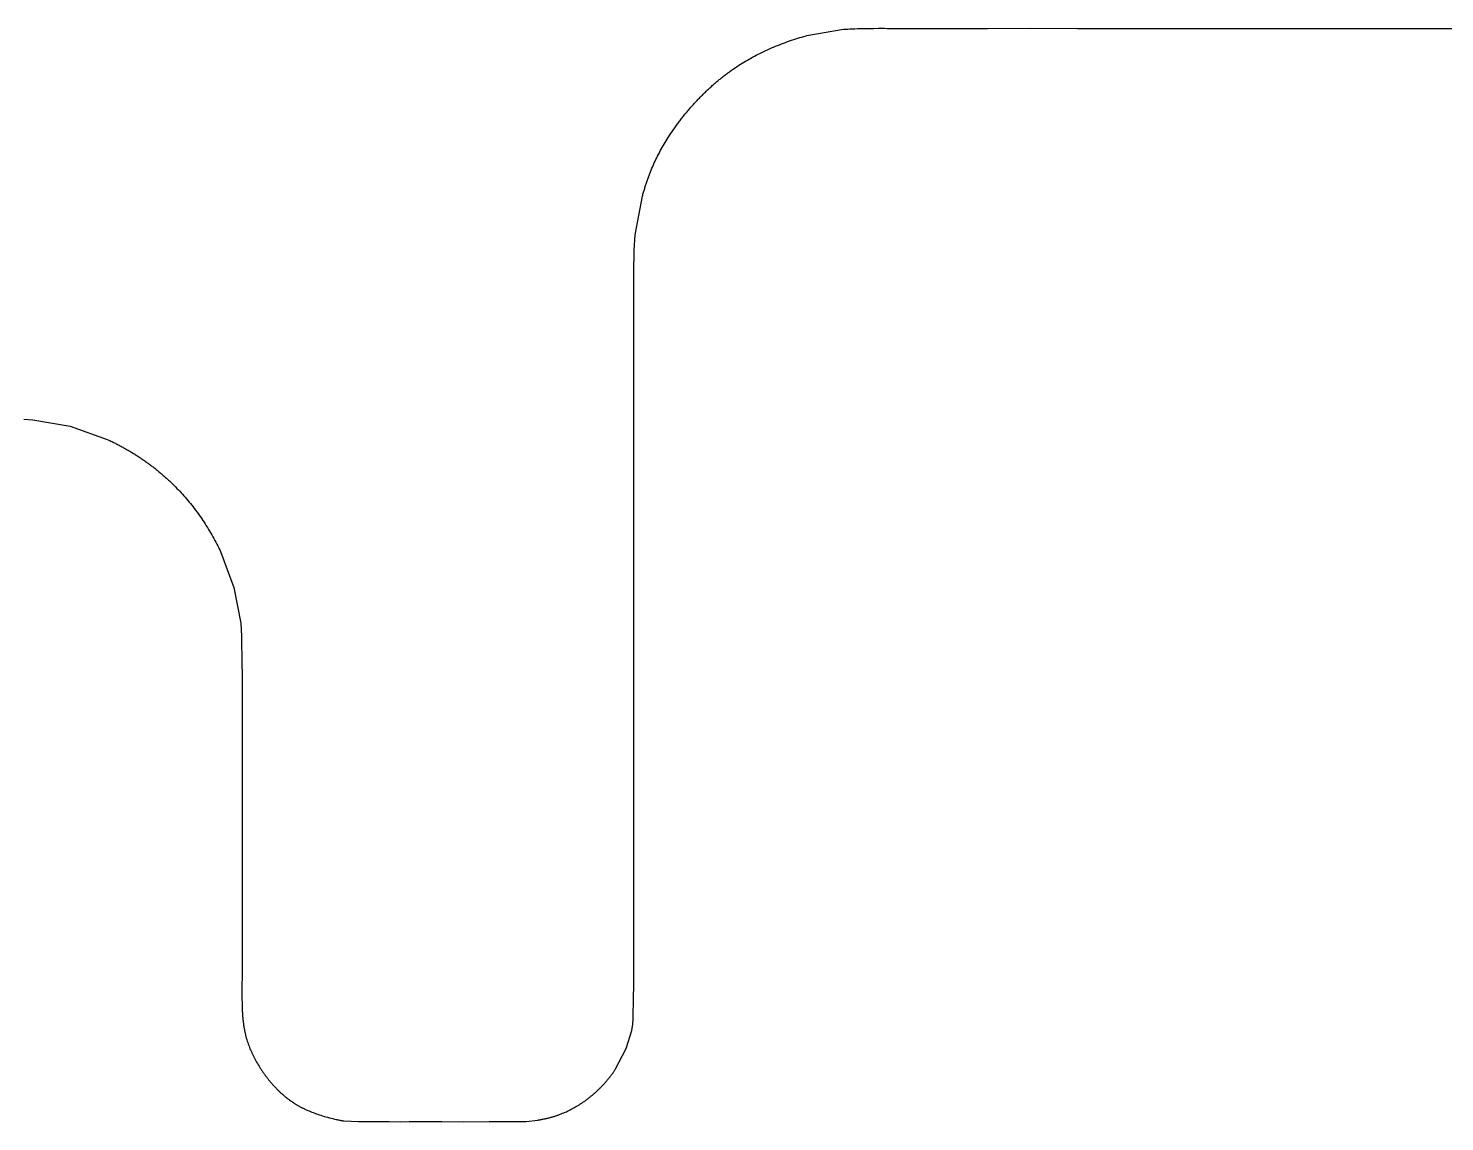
# Model space of a CAD drawing. Header units: millimetres. Extents: x -9 to 276, y -90 to 14.
# Drawn here: x 257.47 to 263.62, y -90.19 to -85.45 of the extents above; entities that cross this region are included whole.
import ezdxf

# ---------------------------------------------------------------- set-up
doc = ezdxf.new("R2010")
doc.units = ezdxf.units.MM
doc.layers.add('BLACK', color=7, linetype='CONTINUOUS')

msp = doc.modelspace()

# ---------------------------------------------------------------- linework, layer by layer
at = {"layer": 'BLACK', "linetype": 'Continuous'}
for p, q in [((260.821487, -85.490247), (260.830417, -85.487609)), ((260.830417, -85.487609), (260.839338, -85.485057)), ((260.839338, -85.485057), (260.848243, -85.482591)), ((260.848243, -85.482591), (260.851941, -85.481592)), ((260.851941, -85.481592), (261.010988, -85.454205)), ((261.010988, -85.454205), (261.019813, -85.453567)), ((261.019813, -85.453567), (261.029057, -85.452977)), ((261.029057, -85.452977), (261.03876, -85.452438)), ((261.03876, -85.452438), (261.04897, -85.45195)), ((261.04897, -85.45195), (261.059746, -85.451513)), ((261.059746, -85.451513), (261.071164, -85.451129)), ((261.071164, -85.451129), (261.083321, -85.450799)), ((261.083321, -85.450799), (261.096353, -85.450523)), ((261.096353, -85.450523), (261.110451, -85.450303)), ((261.110451, -85.450303), (261.125905, -85.450138)), ((261.125905, -85.450138), (261.143208, -85.45003)), ((261.143208, -85.45003), (261.163316, -85.449978)), ((261.163316, -85.449978), (261.188727, -85.449982)), ((261.188727, -85.449982), (261.200709, -85.449996)), ((261.200709, -85.449996), (261.20395, -85.45)), ((261.20395, -85.45), (261.292527, -85.45007)), ((261.292527, -85.45007), (261.399903, -85.450082)), ((261.399903, -85.450082), (261.545078, -85.450035)), ((261.545078, -85.450035), (261.63549, -85.45)), ((261.63549, -85.45), (261.822482, -85.449975)), ((261.822482, -85.449975), (262.026832, -85.449994)), ((262.026832, -85.449994), (262.06955, -85.45)), ((262.06955, -85.45), (262.61936, -85.450038)), ((262.61936, -85.450038), (263.433293, -85.450016)), ((263.433293, -85.450016), (263.805788, -85.45)), ((260.656651, -85.554558), (260.664871, -85.550594)), ((260.664871, -85.550594), (260.673159, -85.546685)), ((260.673159, -85.546685), (260.681513, -85.542833)), ((260.681513, -85.542833), (260.68993, -85.53904)), ((260.68993, -85.53904), (260.698408, -85.535306)), ((260.698408, -85.535306), (260.706944, -85.531634)), ((260.706944, -85.531634), (260.715535, -85.528025)), ((260.715535, -85.528025), (260.724177, -85.524481)), ((260.724177, -85.524481), (260.732867, -85.521004)), ((260.732867, -85.521004), (260.7416, -85.517595)), ((260.7416, -85.517595), (260.750375, -85.514255)), ((260.750375, -85.514255), (260.759185, -85.510987)), ((260.759185, -85.510987), (260.768027, -85.507792)), ((260.768027, -85.507792), (260.776897, -85.504671)), ((260.776897, -85.504671), (260.785789, -85.501627)), ((260.785789, -85.501627), (260.7947, -85.498661)), ((260.7947, -85.498661), (260.803623, -85.495775)), ((260.803623, -85.495775), (260.812554, -85.49297)), ((260.812554, -85.49297), (260.821487, -85.490247)), ((260.549809, -85.615095), (260.556889, -85.610498)), ((260.556889, -85.610498), (260.564058, -85.605938)), ((260.564058, -85.605938), (260.571316, -85.601417)), ((260.571316, -85.601417), (260.57866, -85.596935)), ((260.57866, -85.596935), (260.586091, -85.592494)), ((260.586091, -85.592494), (260.593608, -85.588094)), ((260.593608, -85.588094), (260.601208, -85.583738)), ((260.601208, -85.583738), (260.608892, -85.579426)), ((260.608892, -85.579426), (260.616657, -85.57516)), ((260.616657, -85.57516), (260.624502, -85.57094)), ((260.624502, -85.57094), (260.632426, -85.566769)), ((260.632426, -85.566769), (260.640427, -85.562647)), ((260.640427, -85.562647), (260.648502, -85.558577)), ((260.648502, -85.558577), (260.656651, -85.554558)), ((260.468246, -85.675502), (260.471628, -85.67271)), ((260.471628, -85.67271), (260.475023, -85.669933)), ((260.475023, -85.669933), (260.478414, -85.667186)), ((260.478414, -85.667186), (260.481817, -85.664454)), ((260.481817, -85.664454), (260.485215, -85.661753)), ((260.485215, -85.661753), (260.488626, -85.659066)), ((260.488626, -85.659066), (260.492032, -85.656409)), ((260.492032, -85.656409), (260.49545, -85.653768)), ((260.49545, -85.653768), (260.498863, -85.651157)), ((260.498863, -85.651157), (260.502288, -85.648562)), ((260.502288, -85.648562), (260.505707, -85.645996)), ((260.505707, -85.645996), (260.509138, -85.643446)), ((260.509138, -85.643446), (260.512563, -85.640926)), ((260.512563, -85.640926), (260.516001, -85.638422)), ((260.516001, -85.638422), (260.519431, -85.635947)), ((260.519431, -85.635947), (260.522874, -85.633489)), ((260.522874, -85.633489), (260.52631, -85.63106)), ((260.52631, -85.63106), (260.529757, -85.628647)), ((260.529757, -85.628647), (260.535918, -85.624397)), ((260.535918, -85.624397), (260.542818, -85.619728)), ((260.542818, -85.619728), (260.549809, -85.615095)), ((260.401647, -85.736044), (260.404912, -85.732817)), ((260.404912, -85.732817), (260.408192, -85.729603)), ((260.408192, -85.729603), (260.411471, -85.726418)), ((260.411471, -85.726418), (260.414766, -85.723245)), ((260.414766, -85.723245), (260.418059, -85.720103)), ((260.418059, -85.720103), (260.421368, -85.716973)), ((260.421368, -85.716973), (260.424675, -85.713873)), ((260.424675, -85.713873), (260.427996, -85.710786)), ((260.427996, -85.710786), (260.431315, -85.707729)), ((260.431315, -85.707729), (260.434649, -85.704685)), ((260.434649, -85.704685), (260.437981, -85.701672)), ((260.437981, -85.701672), (260.441326, -85.698672)), ((260.441326, -85.698672), (260.444669, -85.695702)), ((260.444669, -85.695702), (260.448026, -85.692747)), ((260.448026, -85.692747), (260.451379, -85.689821)), ((260.451379, -85.689821), (260.454746, -85.686909)), ((260.454746, -85.686909), (260.45811, -85.684028)), ((260.45811, -85.684028), (260.461487, -85.681161)), ((260.461487, -85.681161), (260.46486, -85.678324)), ((260.46486, -85.678324), (260.468246, -85.675502)), ((260.344322, -85.797587), (260.347417, -85.794013)), ((260.347417, -85.794013), (260.350531, -85.790448)), ((260.350531, -85.790448), (260.353649, -85.78691)), ((260.353649, -85.78691), (260.356784, -85.783381)), ((260.356784, -85.783381), (260.359923, -85.779879)), ((260.359923, -85.779879), (260.36308, -85.776387)), ((260.36308, -85.776387), (260.366239, -85.772922)), ((260.366239, -85.772922), (260.369416, -85.769467)), ((260.369416, -85.769467), (260.372595, -85.76604)), ((260.372595, -85.76604), (260.375791, -85.762624)), ((260.375791, -85.762624), (260.378989, -85.759236)), ((260.378989, -85.759236), (260.382204, -85.755859)), ((260.382204, -85.755859), (260.385419, -85.75251)), ((260.385419, -85.75251), (260.388652, -85.749173)), ((260.388652, -85.749173), (260.391884, -85.745864)), ((260.391884, -85.745864), (260.395133, -85.742568)), ((260.395133, -85.742568), (260.398382, -85.7393)), ((260.398382, -85.7393), (260.401647, -85.736044)), ((260.293609, -85.860858), (260.29648, -85.857019)), ((260.29648, -85.857019), (260.299362, -85.853199)), ((260.299362, -85.853199), (260.302264, -85.849386)), ((260.302264, -85.849386), (260.305175, -85.845593)), ((260.305175, -85.845593), (260.308108, -85.841806)), ((260.308108, -85.841806), (260.311049, -85.838041)), ((260.311049, -85.838041), (260.31401, -85.834282)), ((260.31401, -85.834282), (260.316979, -85.830546)), ((260.316979, -85.830546), (260.319968, -85.826817)), ((260.319968, -85.826817), (260.322965, -85.823111)), ((260.322965, -85.823111), (260.325981, -85.819412)), ((260.325981, -85.819412), (260.329003, -85.815738)), ((260.329003, -85.815738), (260.332045, -85.812071)), ((260.332045, -85.812071), (260.335093, -85.808429)), ((260.335093, -85.808429), (260.33816, -85.804795)), ((260.33816, -85.804795), (260.341232, -85.801187)), ((260.341232, -85.801187), (260.344322, -85.797587)), ((260.250588, -85.922978), (260.2554, -85.915533)), ((260.2554, -85.915533), (260.260325, -85.90806)), ((260.260325, -85.90806), (260.265367, -85.900555)), ((260.265367, -85.900555), (260.27053, -85.893012)), ((260.27053, -85.893012), (260.27582, -85.885426)), ((260.27582, -85.885426), (260.28124, -85.877792)), ((260.28124, -85.877792), (260.285103, -85.872433)), ((260.285103, -85.872433), (260.28792, -85.868565)), ((260.28792, -85.868565), (260.290759, -85.864702)), ((260.290759, -85.864702), (260.293609, -85.860858)), ((260.215728, -85.982088), (260.21976, -85.974705)), ((260.21976, -85.974705), (260.223879, -85.967328)), ((260.223879, -85.967328), (260.228089, -85.959954)), ((260.228089, -85.959954), (260.232391, -85.952578)), ((260.232391, -85.952578), (260.23679, -85.945196)), ((260.23679, -85.945196), (260.241286, -85.937805)), ((260.241286, -85.937805), (260.245884, -85.930401)), ((260.245884, -85.930401), (260.250588, -85.922978)), ((260.183038, -86.049388), (260.186372, -86.041793)), ((260.186372, -86.041793), (260.189776, -86.034236)), ((260.189776, -86.034236), (260.193253, -86.026712)), ((260.193253, -86.026712), (260.196804, -86.019218)), ((260.196804, -86.019218), (260.200431, -86.011752)), ((260.200431, -86.011752), (260.204134, -86.004309)), ((260.204134, -86.004309), (260.207917, -85.996886)), ((260.207917, -85.996886), (260.211781, -85.98948)), ((260.211781, -85.98948), (260.215728, -85.982088)), ((260.160177, -86.107848), (260.161588, -86.103853)), ((260.161588, -86.103853), (260.163015, -86.099873)), ((260.163015, -86.099873), (260.164458, -86.09591)), ((260.164458, -86.09591), (260.165917, -86.09196)), ((260.165917, -86.09196), (260.167391, -86.088026)), ((260.167391, -86.088026), (260.168882, -86.084105)), ((260.168882, -86.084105), (260.170388, -86.080199)), ((260.170388, -86.080199), (260.17345, -86.072424)), ((260.17345, -86.072424), (260.176579, -86.0647)), ((260.176579, -86.0647), (260.179774, -86.057022)), ((260.179774, -86.057022), (260.183038, -86.049388)), ((260.140827, -86.169946), (260.142013, -86.165665)), ((260.142013, -86.165665), (260.143214, -86.161405)), ((260.143214, -86.161405), (260.144429, -86.157168)), ((260.144429, -86.157168), (260.145659, -86.15295)), ((260.145659, -86.15295), (260.146904, -86.148756)), ((260.146904, -86.148756), (260.148164, -86.144579)), ((260.148164, -86.144579), (260.149438, -86.140425)), ((260.149438, -86.140425), (260.150728, -86.136288)), ((260.150728, -86.136288), (260.152032, -86.132172)), ((260.152032, -86.132172), (260.153351, -86.128073)), ((260.153351, -86.128073), (260.154686, -86.123994)), ((260.154686, -86.123994), (260.156036, -86.119932)), ((260.156036, -86.119932), (260.157401, -86.115887)), ((260.157401, -86.115887), (260.158781, -86.111859)), ((260.158781, -86.111859), (260.160177, -86.107848)), ((260.106757, -86.346565), (260.138498, -86.178577)), ((260.138498, -86.178577), (260.139655, -86.174251)), ((260.139655, -86.174251), (260.140827, -86.169946)), ((260.103108, -86.412516), (260.106757, -86.346565)), ((260.101535, -86.51238), (260.103108, -86.412516)), ((260.101455, -86.536257), (260.10148, -86.524578)), ((260.10148, -86.524578), (260.101535, -86.51238)), ((260.101455, -86.556792), (260.101455, -86.536257)), ((260.101456, -86.559129), (260.101455, -86.556792)), ((260.101455, -86.715307), (260.101457, -86.595036)), ((260.101459, -86.58518), (260.101456, -86.559129)), ((260.101457, -86.595036), (260.101459, -86.58518)), ((260.101456, -86.741799), (260.101455, -86.715307)), ((260.101456, -86.850371), (260.101456, -86.741799)), ((260.101456, -86.958969), (260.101456, -86.850371)), ((260.101456, -87.033171), (260.101456, -86.958969)), ((260.101456, -87.13917), (260.101456, -87.033171)), ((257.453798, -87.145083), (257.49342, -87.147943)), ((257.49342, -87.147943), (257.655731, -87.176541)), ((260.101452, -87.344788), (260.101456, -87.13917)), ((257.655731, -87.176541), (257.815106, -87.233285)), ((257.815106, -87.233285), (257.823184, -87.236984)), ((257.823184, -87.236984), (257.827217, -87.238864)), ((257.827217, -87.238864), (257.831245, -87.240763)), ((257.831245, -87.240763), (257.835269, -87.242683)), ((257.835269, -87.242683), (257.839288, -87.244623)), ((257.839288, -87.244623), (257.843303, -87.246582)), ((257.843303, -87.246582), (257.847312, -87.248561)), ((257.847312, -87.248561), (257.851315, -87.25056)), ((257.851315, -87.25056), (257.855313, -87.252578)), ((257.855313, -87.252578), (257.859304, -87.254616)), ((257.859304, -87.254616), (257.86329, -87.256673)), ((257.86329, -87.256673), (257.867268, -87.258748)), ((257.867268, -87.258748), (257.87124, -87.260843)), ((257.87124, -87.260843), (257.875205, -87.262957)), ((257.875205, -87.262957), (257.879163, -87.26509)), ((257.879163, -87.26509), (257.883112, -87.267241)), ((257.883112, -87.267241), (257.887055, -87.269411)), ((257.887055, -87.269411), (257.890988, -87.271599)), ((257.890988, -87.271599), (257.894915, -87.273806)), ((257.894915, -87.273806), (257.898831, -87.27603)), ((257.898831, -87.27603), (257.90274, -87.278273)), ((257.90274, -87.278273), (257.906639, -87.280533)), ((257.906639, -87.280533), (257.91053, -87.282812)), ((257.91053, -87.282812), (257.91441, -87.285108)), ((257.91441, -87.285108), (257.918282, -87.287422)), ((257.918282, -87.287422), (257.922142, -87.289752)), ((257.922142, -87.289752), (257.925994, -87.292101)), ((257.925994, -87.292101), (257.929833, -87.294466)), ((257.929833, -87.294466), (257.933664, -87.296848)), ((257.933664, -87.296848), (257.937482, -87.299247)), ((257.937482, -87.299247), (257.941291, -87.301663)), ((257.941291, -87.301663), (257.945087, -87.304095)), ((257.945087, -87.304095), (257.948873, -87.306544)), ((257.948873, -87.306544), (257.952645, -87.309008)), ((257.952645, -87.309008), (257.956408, -87.31149)), ((257.956408, -87.31149), (257.960156, -87.313987)), ((257.960156, -87.313987), (257.963894, -87.3165)), ((257.963894, -87.3165), (257.967617, -87.319028)), ((257.967617, -87.319028), (257.97133, -87.321573)), ((257.97133, -87.321573), (257.975027, -87.324132)), ((257.975027, -87.324132), (257.978714, -87.326707)), ((257.978714, -87.326707), (257.982385, -87.329296)), ((257.982385, -87.329296), (257.986045, -87.331902)), ((257.986045, -87.331902), (257.989688, -87.334521)), ((257.989688, -87.334521), (257.993321, -87.337156)), ((257.993321, -87.337156), (257.996936, -87.339804)), ((257.996936, -87.339804), (258.00054, -87.342468)), ((258.00054, -87.342468), (258.004126, -87.345144)), ((258.004126, -87.345144), (258.007701, -87.347837)), ((258.007701, -87.347837), (258.011258, -87.350541)), ((258.011258, -87.350541), (258.014804, -87.353261)), ((258.014804, -87.353261), (258.01833, -87.355993)), ((258.01833, -87.355993), (258.021845, -87.35874)), ((258.021845, -87.35874), (258.025341, -87.361498)), ((258.025341, -87.361498), (258.028825, -87.364272)), ((258.028825, -87.364272), (258.032289, -87.367056)), ((258.032289, -87.367056), (258.035741, -87.369857)), ((258.035741, -87.369857), (258.039173, -87.372666)), ((258.039173, -87.372666), (258.042593, -87.375492)), ((258.042593, -87.375492), (258.045992, -87.378326)), ((258.045992, -87.378326), (258.049379, -87.381177)), ((258.049379, -87.381177), (258.052745, -87.384035)), ((258.052745, -87.384035), (258.056098, -87.38691)), ((258.056098, -87.38691), (258.05943, -87.389793)), ((258.05943, -87.389793), (258.062749, -87.392691)), ((258.062749, -87.392691), (258.066047, -87.395596)), ((260.101436, -87.730467), (260.101452, -87.344788)), ((258.066047, -87.395596), (258.069332, -87.398517)), ((258.069332, -87.398517), (258.072595, -87.401446)), ((258.072595, -87.401446), (258.075844, -87.404389)), ((258.075844, -87.404389), (258.079072, -87.40734)), ((258.079072, -87.40734), (258.082285, -87.410305)), ((258.082285, -87.410305), (258.085477, -87.413277)), ((258.085477, -87.413277), (258.088655, -87.416263)), ((258.088655, -87.416263), (258.09181, -87.419256)), ((258.09181, -87.419256), (258.094952, -87.422264)), ((258.094952, -87.422264), (258.09807, -87.425277)), ((258.09807, -87.425277), (258.101175, -87.428304)), ((258.101175, -87.428304), (258.106562, -87.433625)), ((258.106562, -87.433625), (258.112645, -87.439738)), ((258.112645, -87.439738), (258.118695, -87.445932)), ((258.118695, -87.445932), (258.124712, -87.452206)), ((258.124712, -87.452206), (258.130693, -87.458558)), ((258.130693, -87.458558), (258.136639, -87.464989)), ((258.136639, -87.464989), (258.142548, -87.471497)), ((258.142548, -87.471497), (258.148418, -87.478082)), ((258.148418, -87.478082), (258.154249, -87.484743)), ((258.154249, -87.484743), (258.160039, -87.491478)), ((258.160039, -87.491478), (258.165787, -87.498286)), ((258.165787, -87.498286), (258.171492, -87.505167)), ((258.171492, -87.505167), (258.177152, -87.512119)), ((258.177152, -87.512119), (258.182765, -87.51914)), ((258.182765, -87.51914), (258.188332, -87.52623)), ((258.188332, -87.52623), (258.193849, -87.533388)), ((258.193849, -87.533388), (258.199316, -87.540611)), ((258.199316, -87.540611), (258.204732, -87.547898)), ((258.204732, -87.547898), (258.210095, -87.555247)), ((258.210095, -87.555247), (258.215403, -87.562657)), ((258.215403, -87.562657), (258.220655, -87.570126)), ((258.220655, -87.570126), (258.22585, -87.577653)), ((258.22585, -87.577653), (258.230986, -87.585235)), ((258.230986, -87.585235), (258.236062, -87.59287)), ((258.236062, -87.59287), (258.241076, -87.600556)), ((258.241076, -87.600556), (258.246027, -87.608291)), ((258.246027, -87.608291), (258.250913, -87.616074)), ((258.250913, -87.616074), (258.255733, -87.623901)), ((258.255733, -87.623901), (258.260485, -87.63177)), ((258.260485, -87.63177), (258.265168, -87.63968)), ((258.265168, -87.63968), (258.269781, -87.647627)), ((258.269781, -87.647627), (258.274322, -87.655609)), ((258.274322, -87.655609), (258.278789, -87.663624)), ((258.278789, -87.663624), (258.283181, -87.671668)), ((258.283181, -87.671668), (258.287498, -87.67974)), ((258.287498, -87.67974), (258.291737, -87.687835)), ((258.291737, -87.687835), (258.295897, -87.695953)), ((258.295897, -87.695953), (258.299977, -87.704089)), ((258.299977, -87.704089), (258.301987, -87.708164)), ((258.301987, -87.708164), (258.303976, -87.712241)), ((258.303976, -87.712241), (258.307646, -87.719888)), ((258.307646, -87.719888), (258.365709, -87.876264)), ((260.101366, -88.399635), (260.101436, -87.730467)), ((258.365709, -87.876264), (258.39523, -88.031379)), ((258.39523, -88.031379), (258.398112, -88.087144)), ((258.398112, -88.087144), (258.399019, -88.125654)), ((258.399019, -88.125654), (258.399273, -88.136512)), ((258.399273, -88.136512), (258.39933, -88.138947)), ((258.39933, -88.138947), (258.39979, -88.15885)), ((258.39979, -88.15885), (258.400176, -88.17743)), ((258.400176, -88.17743), (258.400343, -88.186834)), ((258.400343, -88.186834), (258.400494, -88.196642)), ((258.400494, -88.196642), (258.400628, -88.207096)), ((258.400628, -88.207096), (258.400746, -88.218442)), ((258.400746, -88.218442), (258.400918, -88.241113)), ((258.400918, -88.241113), (258.401064, -88.270891)), ((258.401064, -88.270891), (258.401176, -88.31047)), ((258.401176, -88.31047), (258.401252, -88.364779)), ((258.401252, -88.364779), (258.401292, -88.445679)), ((260.101246, -88.932542), (260.101366, -88.399635)), ((258.401292, -88.445679), (258.4013, -88.499768)), ((258.4013, -88.499768), (258.401311, -88.564441)), ((258.401311, -88.564441), (258.401354, -88.696884)), ((258.401354, -88.696884), (258.401402, -88.844508)), ((258.401402, -88.844508), (258.401433, -89.051634)), ((260.101135, -89.195525), (260.101246, -88.932542)), ((258.401433, -89.051634), (258.40145, -89.190639)), ((258.40145, -89.190639), (258.401453, -89.211319)), ((258.401453, -89.211319), (258.401465, -89.300479)), ((260.101076, -89.329189), (260.101135, -89.195525)), ((258.401465, -89.300479), (258.401459, -89.388477)), ((260.101063, -89.363697), (260.101076, -89.329189)), ((258.401455, -89.405333), (258.401448, -89.442263)), ((258.401459, -89.388477), (258.401455, -89.405333)), ((260.101024, -89.452477), (260.101063, -89.363697)), ((258.401448, -89.442263), (258.40146, -89.474046)), ((258.40146, -89.474046), (258.401481, -89.490188)), ((260.100955, -89.534108), (260.101024, -89.452477)), ((258.401347, -89.543814), (258.401132, -89.563887)), ((258.40146, -89.528332), (258.401347, -89.543814)), ((258.401491, -89.519361), (258.40146, -89.528332)), ((258.401481, -89.490188), (258.401501, -89.510236)), ((258.401501, -89.510236), (258.401491, -89.519361)), ((260.100856, -89.589576), (260.100955, -89.534108)), ((258.400681, -89.603698), (258.400595, -89.614006)), ((258.400785, -89.593434), (258.400681, -89.603698)), ((258.401021, -89.573118), (258.400785, -89.593434)), ((258.401132, -89.563887), (258.401021, -89.573118)), ((260.100153, -89.669122), (260.100856, -89.589576)), ((258.400535, -89.624339), (258.400506, -89.634677)), ((258.400506, -89.634677), (258.400515, -89.645)), ((258.400515, -89.645), (258.400568, -89.655287)), ((258.400595, -89.614006), (258.400535, -89.624339)), ((258.400568, -89.655287), (258.400673, -89.66552)), ((258.400673, -89.66552), (258.400835, -89.675679)), ((260.099963, -89.675762), (260.100153, -89.669122)), ((258.400835, -89.675679), (258.401062, -89.685743)), ((258.401062, -89.685743), (258.401359, -89.695693)), ((258.401359, -89.695693), (258.401536, -89.700619)), ((258.401536, -89.700619), (258.401734, -89.705509)), ((258.401734, -89.705509), (258.401952, -89.710361)), ((258.401952, -89.710361), (258.402192, -89.715172)), ((258.402192, -89.715172), (258.402455, -89.719939)), ((258.402455, -89.719939), (258.402741, -89.724661)), ((258.402741, -89.724661), (258.403052, -89.729334)), ((258.403052, -89.729334), (258.403387, -89.733956)), ((260.09822, -89.736496), (260.098348, -89.730193)), ((260.098348, -89.730193), (260.098429, -89.723578)), ((260.098429, -89.723578), (260.098494, -89.718231)), ((260.098494, -89.718231), (260.098631, -89.71165)), ((260.098631, -89.71165), (260.098851, -89.704577)), ((260.098851, -89.704577), (260.09919, -89.695872)), ((260.09919, -89.695872), (260.0993, -89.693227)), ((260.0993, -89.693227), (260.099751, -89.681925)), ((260.099751, -89.681925), (260.099963, -89.675762)), ((258.403387, -89.733956), (258.403681, -89.737702)), ((258.403681, -89.737702), (258.403992, -89.741413)), ((258.403992, -89.741413), (258.404317, -89.745038)), ((258.404317, -89.745038), (258.404658, -89.748631)), ((258.404658, -89.748631), (258.405013, -89.752146)), ((258.405013, -89.752146), (258.405384, -89.755631)), ((258.405384, -89.755631), (258.405769, -89.759045)), ((258.405769, -89.759045), (258.40617, -89.762431)), ((258.40617, -89.762431), (258.406584, -89.765754)), ((258.406584, -89.765754), (258.407015, -89.76905)), ((258.407015, -89.76905), (258.407459, -89.772289)), ((258.407459, -89.772289), (258.407919, -89.775503)), ((258.407919, -89.775503), (258.408393, -89.778665)), ((258.408393, -89.778665), (258.408883, -89.781804)), ((258.408883, -89.781804), (258.409387, -89.784897)), ((258.409387, -89.784897), (258.409907, -89.787968)), ((258.409907, -89.787968), (258.41044, -89.790998)), ((258.41044, -89.790998), (258.410991, -89.794008)), ((260.092736, -89.797789), (260.096261, -89.771393)), ((260.096261, -89.771393), (260.097755, -89.748975)), ((260.097755, -89.748975), (260.098027, -89.742656)), ((260.098027, -89.742656), (260.09822, -89.736496)), ((258.410991, -89.794008), (258.411555, -89.796981)), ((258.411555, -89.796981), (258.412136, -89.799936)), ((258.412136, -89.799936), (258.41273, -89.802858)), ((258.41273, -89.802858), (258.413342, -89.805763)), ((258.413342, -89.805763), (258.413969, -89.80864)), ((258.413969, -89.80864), (258.414612, -89.811501)), ((258.414612, -89.811501), (258.415271, -89.814337)), ((258.415271, -89.814337), (258.415947, -89.81716)), ((258.415947, -89.81716), (258.416638, -89.819962)), ((258.416638, -89.819962), (258.417347, -89.822751)), ((258.417347, -89.822751), (258.418072, -89.825523)), ((258.418072, -89.825523), (258.418815, -89.828283)), ((258.418815, -89.828283), (258.419574, -89.83103)), ((258.419574, -89.83103), (258.420352, -89.833767)), ((258.420352, -89.833767), (258.421148, -89.836493)), ((258.421148, -89.836493), (258.421962, -89.839211)), ((258.421962, -89.839211), (258.423646, -89.844626)), ((258.423646, -89.844626), (258.425407, -89.85002)), ((258.425407, -89.85002), (258.427249, -89.855404)), ((260.067614, -89.876534), (260.092736, -89.797789)), ((258.427249, -89.855404), (258.429175, -89.860786)), ((258.429175, -89.860786), (258.431189, -89.866177)), ((258.431189, -89.866177), (258.433295, -89.871586)), ((258.433295, -89.871586), (258.435498, -89.877025)), ((258.435498, -89.877025), (258.437803, -89.882503)), ((258.437803, -89.882503), (258.440217, -89.888032)), ((258.440217, -89.888032), (258.442745, -89.893625)), ((258.442745, -89.893625), (258.443286, -89.894797)), ((258.443286, -89.894797), (258.445962, -89.900482)), ((258.445962, -89.900482), (258.448747, -89.906209)), ((258.448747, -89.906209), (258.451639, -89.911973)), ((258.451639, -89.911973), (258.454636, -89.917768)), ((260.020635, -89.966922), (260.067614, -89.876534)), ((258.454636, -89.917768), (258.457735, -89.923586)), ((258.457735, -89.923586), (258.460935, -89.929422)), ((258.460935, -89.929422), (258.464232, -89.935269)), ((258.464232, -89.935269), (258.467623, -89.94112)), ((258.467623, -89.94112), (258.471105, -89.946969)), ((258.471105, -89.946969), (258.474675, -89.952807)), ((258.474675, -89.952807), (258.476491, -89.955721)), ((258.476491, -89.955721), (258.478328, -89.958629)), ((258.478328, -89.958629), (258.480185, -89.961532)), ((258.480185, -89.961532), (258.482061, -89.964428)), ((258.482061, -89.964428), (258.483956, -89.967316)), ((258.483956, -89.967316), (258.485871, -89.970197)), ((258.485871, -89.970197), (258.487802, -89.973067)), ((258.487802, -89.973067), (258.489752, -89.975929)), ((258.489752, -89.975929), (258.491717, -89.978778)), ((260.014207, -89.976524), (260.015944, -89.973979)), ((260.015944, -89.973979), (260.017656, -89.971436)), ((260.017656, -89.971436), (260.019351, -89.968882)), ((260.019351, -89.968882), (260.020635, -89.966922)), ((258.491717, -89.978778), (258.4937, -89.981618)), ((258.4937, -89.981618), (258.495698, -89.984442)), ((258.495698, -89.984442), (258.497712, -89.987257)), ((258.497712, -89.987257), (258.499739, -89.990054)), ((258.499739, -89.990054), (258.501783, -89.992841)), ((258.501783, -89.992841), (258.503837, -89.995608)), ((258.503837, -89.995608), (258.505908, -89.998363)), ((258.505908, -89.998363), (258.507988, -90.001097)), ((258.507988, -90.001097), (258.510083, -90.003818)), ((258.510083, -90.003818), (258.512186, -90.006516)), ((258.512186, -90.006516), (258.514303, -90.009201)), ((258.514303, -90.009201), (258.516427, -90.011861)), ((258.516427, -90.011861), (258.518565, -90.014506)), ((258.518565, -90.014506), (258.520707, -90.017125)), ((258.520707, -90.017125), (258.522863, -90.019729)), ((258.522863, -90.019729), (258.525021, -90.022304)), ((258.525021, -90.022304), (258.527193, -90.024864)), ((258.527193, -90.024864), (258.529365, -90.027394)), ((258.529365, -90.027394), (258.531551, -90.029909)), ((258.531551, -90.029909), (258.533735, -90.032391)), ((258.533735, -90.032391), (258.535932, -90.034858)), ((258.535932, -90.034858), (258.53975, -90.039072)), ((259.962055, -90.040225), (259.964298, -90.037883)), ((259.964298, -90.037883), (259.96652, -90.035535)), ((259.96652, -90.035535), (259.968728, -90.033172)), ((259.968728, -90.033172), (259.970915, -90.030802)), ((259.970915, -90.030802), (259.973087, -90.028419)), ((259.973087, -90.028419), (259.975237, -90.026029)), ((259.975237, -90.026029), (259.977373, -90.023626)), ((259.977373, -90.023626), (259.979486, -90.021218)), ((259.979486, -90.021218), (259.981584, -90.018797)), ((259.981584, -90.018797), (259.98366, -90.016371)), ((259.98366, -90.016371), (259.98572, -90.013932)), ((259.98572, -90.013932), (259.987757, -90.01149)), ((259.987757, -90.01149), (259.989779, -90.009035)), ((259.989779, -90.009035), (259.991777, -90.006577)), ((259.991777, -90.006577), (259.993759, -90.004106)), ((259.993759, -90.004106), (259.995718, -90.001633)), ((259.995718, -90.001633), (259.997661, -89.999148)), ((259.997661, -89.999148), (259.999579, -89.996661)), ((259.999579, -89.996661), (260.001482, -89.994162)), ((260.001482, -89.994162), (260.00336, -89.991662)), ((260.00336, -89.991662), (260.005221, -89.98915)), ((260.005221, -89.98915), (260.007058, -89.986639)), ((260.007058, -89.986639), (260.008879, -89.984115)), ((260.008879, -89.984115), (260.010674, -89.981592)), ((260.010674, -89.981592), (260.012453, -89.979057)), ((260.012453, -89.979057), (260.014207, -89.976524)), ((258.53975, -90.039072), (258.541952, -90.041462)), ((258.541952, -90.041462), (258.544166, -90.043835)), ((258.544166, -90.043835), (258.546368, -90.046165)), ((258.546368, -90.046165), (258.548581, -90.048478)), ((258.548581, -90.048478), (258.550783, -90.050751)), ((258.550783, -90.050751), (258.552997, -90.053007)), ((258.552997, -90.053007), (258.555202, -90.055225)), ((258.555202, -90.055225), (258.557419, -90.057426)), ((258.557419, -90.057426), (258.559627, -90.05959)), ((258.559627, -90.05959), (258.561848, -90.061739)), ((258.561848, -90.061739), (258.564061, -90.063852)), ((258.564061, -90.063852), (258.566287, -90.06595)), ((258.566287, -90.06595), (258.568508, -90.068014)), ((258.568508, -90.068014), (258.57074, -90.070063)), ((258.57074, -90.070063), (258.572968, -90.07208)), ((258.572968, -90.07208), (258.575209, -90.074081)), ((258.575209, -90.074081), (258.577446, -90.076053)), ((258.577446, -90.076053), (258.579696, -90.078008)), ((258.579696, -90.078008), (258.581944, -90.079935)), ((258.581944, -90.079935), (258.584204, -90.081847)), ((258.584204, -90.081847), (258.586463, -90.083731)), ((258.586463, -90.083731), (258.588735, -90.0856)), ((258.588735, -90.0856), (258.591007, -90.087442)), ((258.591007, -90.087442), (258.593292, -90.089269)), ((258.593292, -90.089269), (258.595577, -90.091071)), ((258.595577, -90.091071), (258.597876, -90.092858)), ((258.597876, -90.092858), (258.600176, -90.09462)), ((258.600176, -90.09462), (258.602491, -90.096368)), ((258.602491, -90.096368), (258.604807, -90.098093)), ((258.604807, -90.098093), (258.607137, -90.099802)), ((259.893282, -90.100272), (259.895901, -90.098342)), ((259.895901, -90.098342), (259.898511, -90.096394)), ((259.898511, -90.096394), (259.901111, -90.094428)), ((259.901111, -90.094428), (259.903701, -90.092445)), ((259.903701, -90.092445), (259.906282, -90.090444)), ((259.906282, -90.090444), (259.908851, -90.088426)), ((259.908851, -90.088426), (259.91141, -90.086391)), ((259.91141, -90.086391), (259.913956, -90.08434)), ((259.913956, -90.08434), (259.916493, -90.082272)), ((259.916493, -90.082272), (259.919016, -90.080189)), ((259.919016, -90.080189), (259.921528, -90.078088)), ((259.921528, -90.078088), (259.924026, -90.075974)), ((259.924026, -90.075974), (259.926513, -90.073842)), ((259.926513, -90.073842), (259.928984, -90.071698)), ((259.928984, -90.071698), (259.931445, -90.069536)), ((259.931445, -90.069536), (259.933889, -90.067362)), ((259.933889, -90.067362), (259.936322, -90.065172)), ((259.936322, -90.065172), (259.938737, -90.06297)), ((259.938737, -90.06297), (259.941141, -90.060751)), ((259.941141, -90.060751), (259.943527, -90.058522)), ((259.943527, -90.058522), (259.9459, -90.056277)), ((259.9459, -90.056277), (259.948255, -90.054022)), ((259.948255, -90.054022), (259.950598, -90.051751)), ((259.950598, -90.051751), (259.952921, -90.049471)), ((259.952921, -90.049471), (259.955231, -90.047175)), ((259.955231, -90.047175), (259.957521, -90.044871)), ((259.957521, -90.044871), (259.959798, -90.042552)), ((259.959798, -90.042552), (259.962055, -90.040225)), ((258.607137, -90.099802), (258.60947, -90.101489)), ((258.60947, -90.101489), (258.611818, -90.103162)), ((258.611818, -90.103162), (258.61417, -90.104813)), ((258.61417, -90.104813), (258.616536, -90.106449)), ((258.616536, -90.106449), (258.618906, -90.108064)), ((258.618906, -90.108064), (258.621292, -90.109665)), ((258.621292, -90.109665), (258.623683, -90.111246)), ((258.623683, -90.111246), (258.626089, -90.112812)), ((258.626089, -90.112812), (258.628502, -90.114359)), ((258.628502, -90.114359), (258.63093, -90.115892)), ((258.63093, -90.115892), (258.633365, -90.117405)), ((258.633365, -90.117405), (258.635815, -90.118905)), ((258.635815, -90.118905), (258.638274, -90.120386)), ((258.638274, -90.120386), (258.640748, -90.121853)), ((258.640748, -90.121853), (258.643232, -90.123302)), ((258.643232, -90.123302), (258.645731, -90.124737)), ((258.645731, -90.124737), (258.64824, -90.126154)), ((258.64824, -90.126154), (258.650765, -90.127558)), ((258.650765, -90.127558), (258.653301, -90.128945)), ((258.653301, -90.128945), (258.655854, -90.130317)), ((258.655854, -90.130317), (258.658418, -90.131674)), ((258.658418, -90.131674), (258.660999, -90.133016)), ((258.660999, -90.133016), (258.663592, -90.134342)), ((258.663592, -90.134342), (258.666202, -90.135654)), ((258.666202, -90.135654), (258.668825, -90.136951)), ((258.668825, -90.136951), (258.671466, -90.138234)), ((258.671466, -90.138234), (258.67412, -90.139501)), ((258.67412, -90.139501), (258.676792, -90.140755)), ((258.676792, -90.140755), (258.680726, -90.14256)), ((258.680726, -90.14256), (258.686166, -90.144981)), ((258.686166, -90.144981), (258.691794, -90.147399)), ((258.691794, -90.147399), (258.697611, -90.149812)), ((258.697611, -90.149812), (258.703614, -90.152216)), ((258.703614, -90.152216), (258.7098, -90.154609)), ((258.7098, -90.154609), (258.716167, -90.156986)), ((258.716167, -90.156986), (258.722707, -90.159344)), ((258.722707, -90.159344), (258.729415, -90.161678)), ((259.780738, -90.161844), (259.786307, -90.159705)), ((259.786307, -90.159705), (259.79184, -90.157495)), ((259.79184, -90.157495), (259.797339, -90.155212)), ((259.797339, -90.155212), (259.802807, -90.152856)), ((259.802807, -90.152856), (259.808247, -90.150425)), ((259.808247, -90.150425), (259.813662, -90.147918)), ((259.813662, -90.147918), (259.819054, -90.145333)), ((259.819054, -90.145333), (259.824426, -90.142669)), ((259.824426, -90.142669), (259.829781, -90.139925)), ((259.829781, -90.139925), (259.835122, -90.137098)), ((259.835122, -90.137098), (259.840451, -90.134187)), ((259.840451, -90.134187), (259.845772, -90.13119)), ((259.845772, -90.13119), (259.851088, -90.128104)), ((259.851088, -90.128104), (259.856401, -90.124927)), ((259.856401, -90.124927), (259.861714, -90.121657)), ((259.861714, -90.121657), (259.867031, -90.118291)), ((259.867031, -90.118291), (259.872356, -90.114826)), ((259.872356, -90.114826), (259.874722, -90.113255)), ((259.874722, -90.113255), (259.877395, -90.111458)), ((259.877395, -90.111458), (259.880062, -90.109642)), ((259.880062, -90.109642), (259.882721, -90.107806)), ((259.882721, -90.107806), (259.885374, -90.10595)), ((259.885374, -90.10595), (259.888018, -90.104076)), ((259.888018, -90.104076), (259.890654, -90.102183)), ((259.890654, -90.102183), (259.893282, -90.100272)), ((258.729415, -90.161678), (258.736281, -90.163984)), ((258.736281, -90.163984), (258.743293, -90.166256)), ((258.743293, -90.166256), (258.750438, -90.168488)), ((258.750438, -90.168488), (258.757698, -90.170674)), ((258.757698, -90.170674), (258.765052, -90.172806)), ((258.765052, -90.172806), (258.772477, -90.174876)), ((258.772477, -90.174876), (258.779942, -90.176877)), ((258.779942, -90.176877), (258.787415, -90.178798)), ((258.787415, -90.178798), (258.794854, -90.180631)), ((258.794854, -90.180631), (258.802216, -90.182363)), ((258.802216, -90.182363), (258.809449, -90.183986)), ((258.809449, -90.183986), (258.813009, -90.184754)), ((258.813009, -90.184754), (258.816497, -90.185486)), ((258.816497, -90.185486), (258.819938, -90.186189)), ((258.819938, -90.186189), (258.823298, -90.186855)), ((258.823298, -90.186855), (258.826588, -90.187487)), ((258.826588, -90.187487), (258.82979, -90.188082)), ((258.82979, -90.188082), (258.832896, -90.188639)), ((258.832896, -90.188639), (258.835908, -90.18916)), ((258.835908, -90.18916), (258.838799, -90.189639)), ((258.838799, -90.189639), (258.84159, -90.190081)), ((258.84159, -90.190081), (258.842849, -90.190274)), ((258.842849, -90.190274), (258.906276, -90.193403)), ((258.906276, -90.193403), (259.038931, -90.193726)), ((259.038931, -90.193726), (259.089841, -90.193751)), ((259.089841, -90.193751), (259.126706, -90.193736)), ((259.126706, -90.193736), (259.147503, -90.193726)), ((259.147503, -90.193726), (259.256075, -90.193726)), ((259.256075, -90.193726), (259.267623, -90.193728)), ((259.267623, -90.193728), (259.362691, -90.193742)), ((259.362691, -90.193742), (259.473219, -90.193726)), ((259.473219, -90.193726), (259.509773, -90.193714)), ((259.509773, -90.193714), (259.599943, -90.193694)), ((259.599943, -90.193694), (259.600319, -90.193694)), ((259.600319, -90.193694), (259.609373, -90.19368)), ((259.609373, -90.19368), (259.61336, -90.193644)), ((259.61336, -90.193644), (259.61718, -90.193572)), ((259.61718, -90.193572), (259.620979, -90.193453)), ((259.620979, -90.193453), (259.624903, -90.193276)), ((259.624903, -90.193276), (259.629097, -90.193028)), ((259.629097, -90.193028), (259.633706, -90.192697)), ((259.633706, -90.192697), (259.684384, -90.186794)), ((259.684384, -90.186794), (259.687663, -90.186274)), ((259.687663, -90.186274), (259.690926, -90.185737)), ((259.690926, -90.185737), (259.694163, -90.185183)), ((259.694163, -90.185183), (259.697383, -90.184612)), ((259.697383, -90.184612), (259.70058, -90.184025)), ((259.70058, -90.184025), (259.70376, -90.183421)), ((259.70376, -90.183421), (259.706917, -90.1828)), ((259.706917, -90.1828), (259.710059, -90.182163)), ((259.710059, -90.182163), (259.71318, -90.181509)), ((259.71318, -90.181509), (259.716285, -90.180838)), ((259.716285, -90.180838), (259.719369, -90.180151)), ((259.719369, -90.180151), (259.722439, -90.179447)), ((259.722439, -90.179447), (259.725489, -90.178726)), ((259.725489, -90.178726), (259.728525, -90.177989)), ((259.728525, -90.177989), (259.731543, -90.177236)), ((259.731543, -90.177236), (259.734547, -90.176465)), ((259.734547, -90.176465), (259.737534, -90.175678)), ((259.737534, -90.175678), (259.740506, -90.174874)), ((259.740506, -90.174874), (259.743464, -90.174054)), ((259.743464, -90.174054), (259.746407, -90.173216)), ((259.746407, -90.173216), (259.749337, -90.172363)), ((259.749337, -90.172363), (259.752252, -90.171492)), ((259.752252, -90.171492), (259.755155, -90.170604)), ((259.755155, -90.170604), (259.758044, -90.169699)), ((259.758044, -90.169699), (259.760922, -90.168777)), ((259.760922, -90.168777), (259.763786, -90.167839)), ((259.763786, -90.167839), (259.766639, -90.166883)), ((259.766639, -90.166883), (259.76948, -90.16591)), ((259.76948, -90.16591), (259.772311, -90.164919)), ((259.772311, -90.164919), (259.77513, -90.163912)), ((259.77513, -90.163912), (259.780738, -90.161844))]:
    msp.add_line(p, q, dxfattribs=at)

doc.saveas('drawing.dxf')
